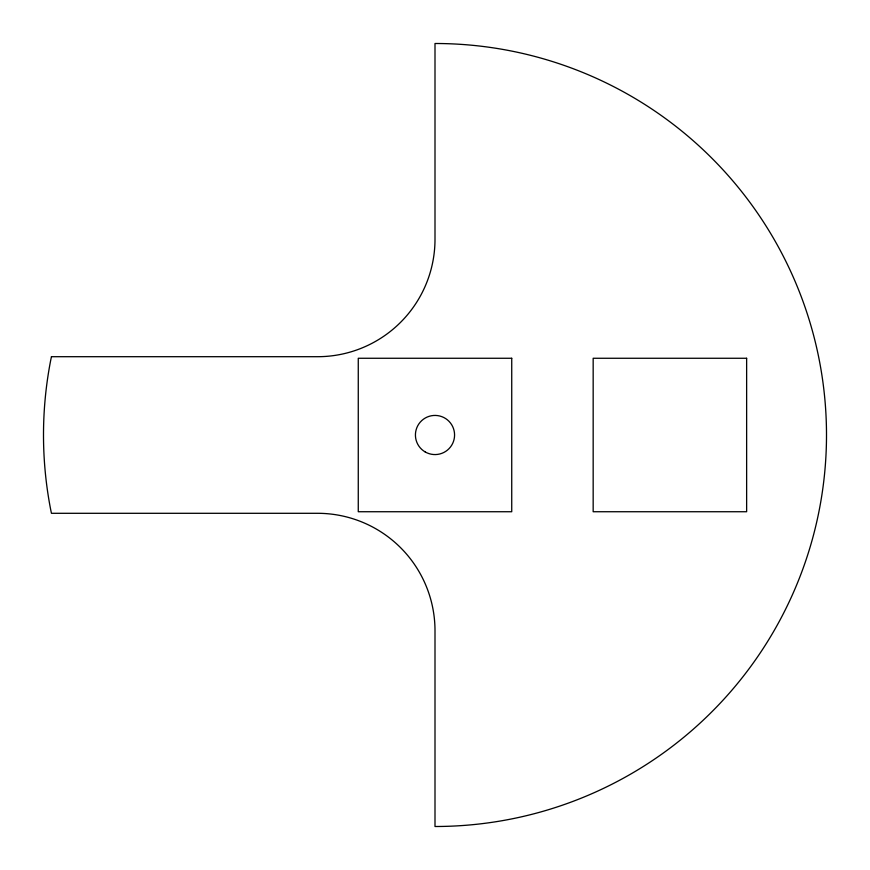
<?xml version="1.0" encoding="UTF-8"?>
<svg xmlns="http://www.w3.org/2000/svg" width="870" height="870" viewBox="0 0 870 870"><rect width="100%" height="100%" fill="white"/><g stroke="black" fill="none" stroke-linecap="round" stroke-linejoin="round"><path stroke-width="1.3" d="M51.45 356.7L50.721 360.158A391.5 391.5 0 0 0 50.721 509.842L51.45 513.3L317.55 513.3A117.45 117.45 0 0 1 435 630.75L435 826.5A391.5 391.5 0 0 0 826.5 435A391.5 391.5 0 0 0 435 43.5L435 239.25A117.45 117.45 0 0 1 317.55 356.7L51.45 356.7M511.734 358.266L358.266 358.266L358.266 511.734L511.734 511.734L511.734 358.266M746.634 358.266L593.166 358.266L593.166 511.734L746.634 511.734L746.634 358.266M425.212 451.954A19.575 19.575 0 0 0 454.575 435A19.575 19.575 0 0 0 425.212 418.046A19.575 19.575 0 0 0 425.212 451.954"/></g></svg>
